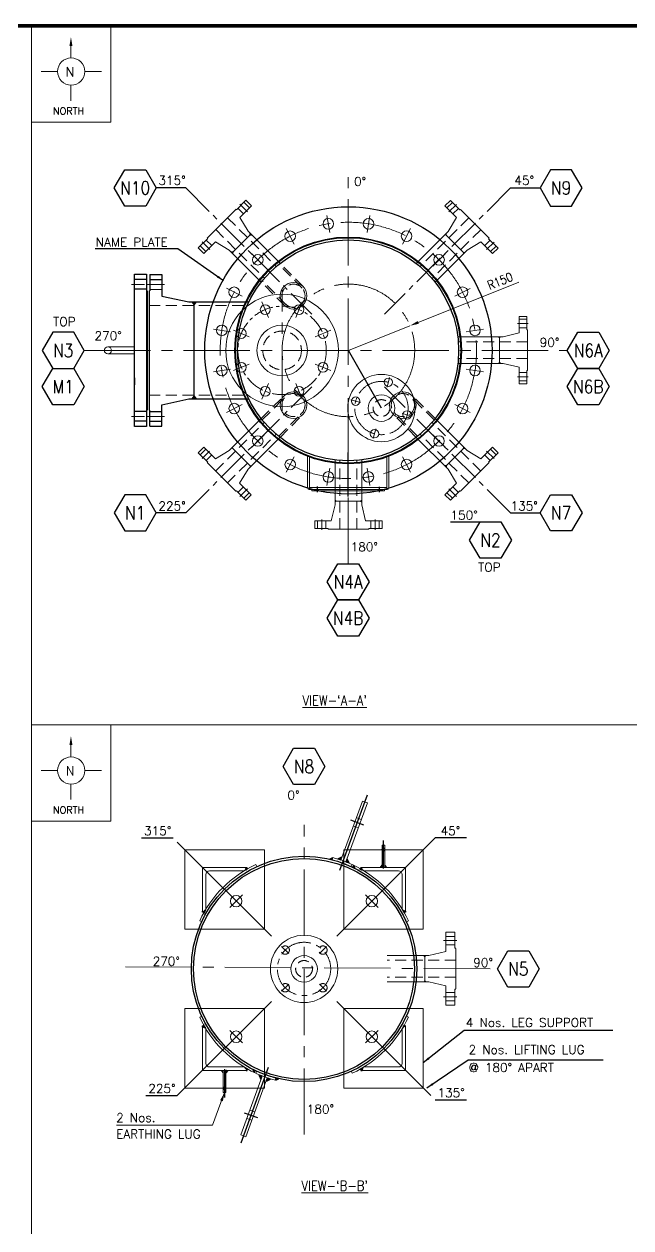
# Model space of a CAD drawing. Header units: inches. Extents: x -31906 to -25178, y -20157 to -15405.
# Drawn here: x -29815 to -28442, y -18245 to -15521 of the extents above; entities that cross this region are included whole.
import ezdxf
from ezdxf.enums import TextEntityAlignment as Align

# ---------------------------------------------------------------- set-up
doc = ezdxf.new("R2010")
doc.units = ezdxf.units.IN
doc.header["$LTSCALE"] = 200
doc.header["$MEASUREMENT"] = 0
for name, pattern in [('CENTER', [2, 1.25, -0.25, 0.25, -0.25]), ('CENTER2', [1.125, 0.75, -0.125, 0.125, -0.125]), ('DASHED2', [0.375, 0.25, -0.125]), ('G-HIDDEN', [3, 2, -1]), ('HIDDEN', [0.375, 0.25, -0.125])]:
    doc.linetypes.add(name, pattern=pattern)
for name, color, linetype, lineweight in [('1 (CEN)', 1, 'CENTER2', 9), ('2 (DASH.)', 4, 'DASHED2', 13), ('AM_5', 3, 'Continuous', 15), ('B-OBJ', 7, 'Continuous', 13), ('Center line', 2, 'CENTER2', 9), ('DRAWING', 7, 'Continuous', 25), ('EQUIPMENT', 4, 'Continuous', 13), ('Hidden Line', 3, 'HIDDEN', 9), ('OBJECT', 7, 'Continuous', 18)]:
    doc.layers.add(name, color=color, linetype=linetype, lineweight=lineweight)
for name, color, linetype in [('BORDER1', 3, 'Continuous'), ('BORDER2', 7, 'Continuous'), ('CEN', 3, 'CENTER'), ('CENTER', 1, 'CENTER'), ('CENTRE', 1, 'CENTER2'), ('DIMENSION', 8, 'Continuous'), ('EQPT', 6, 'Continuous'), ('hatch', 120, 'Continuous'), ('text', 3, 'Continuous'), ('WELD', 5, 'Continuous')]:
    doc.layers.add(name, color=color, linetype=linetype)
doc.styles.add('ROMANC', font='ROMANC', dxfattribs={"height": 5})
doc.styles.add('ROMAND', font='romand.shx', dxfattribs={"width": 0.8})
doc.styles.add('ROMANS', font='romans.shx', dxfattribs={"width": 0.85})
doc.styles.add('ROMANT', font='romant.shx')
doc.styles.add('RS', font='ROMANS.shx', dxfattribs={"width": 0.8})
doc.styles.get("Standard").update_dxf_attribs({"font": 'romans.shx'})
doc.dimstyles.new('A&A', dxfattribs={"dimscale": 8, "dimtxt": 2, "dimasz": 2, "dimexe": 0.7, "dimexo": 0.7, "dimgap": 0.7, "dimtad": 1, "dimzin": 12, "dimdsep": 46, "dimtxsty": 'ROMANS', "dimcen": 0.7, "dimclrd": 8, "dimclre": 8, "dimclrt": 3, "dimazin": 3, "dimtfac": 1, "dimtmove": 0, "dimatfit": 3, "dimfxl": 0.7, "dimarcsym": 0})
doc.dimstyles.new('VEP-8', dxfattribs={"dimscale": 8, "dimtxt": 2.5, "dimasz": 2.5, "dimexe": 1, "dimexo": 1, "dimgap": 1, "dimtad": 1, "dimdec": 1, "dimlfac": -1, "dimzin": 9, "dimdsep": 46, "dimtxsty": 'ROMANS', "dimcen": 0, "dimclrd": 256, "dimclre": 256, "dimclrt": 3, "dimadec": 0, "dimazin": 2, "dimtfac": 1, "dimtdec": 1, "dimtmove": 0, "dimatfit": 3, "dimfxl": 1, "dimlwd": -1, "dimlwe": -1, "dimarcsym": 1})
doc.dimstyles.new('VEP-8$4', dxfattribs={"dimscale": 8, "dimtxt": 2.5, "dimasz": 2.5, "dimexe": 1, "dimexo": 1, "dimgap": 1, "dimtad": 1, "dimdec": 1, "dimlfac": -1, "dimzin": 9, "dimdsep": 46, "dimtxsty": 'ROMANS', "dimcen": 0, "dimclrd": 256, "dimclre": 256, "dimclrt": 3, "dimadec": 0, "dimazin": 2, "dimtfac": 1, "dimtdec": 1, "dimtmove": 0, "dimatfit": 3, "dimfxl": 1, "dimlwd": -1, "dimlwe": -1, "dimarcsym": 1})
pattern_1 = [(135, (1175.76155, 39893.45445), (-0.441941738, -0.441941738), []), (225, (1175.76155, 39893.45445), (0.441941738, -0.441941738), [])]
pattern_2 = [(90, (-18832.38623, -58544.2022), (-0.16835599886, 7e-16), []), (180, (-18832.38623, -58544.2022), (-8e-16, -0.16835599886), [])]
pattern_3 = [(45, (-10517.98164, 10003.9628), (-0.441941738, 0.441941738), []), (135, (-10517.98164, 10003.9628), (-0.441941738, -0.441941738), [])]

# ---------------------------------------------------------------- blocks, each defined once
blk = doc.blocks.new('0')
at = {"layer": 'BORDER1', "color": 154, "true_color": 0x1859a9, "const_width": 1}
blk.add_lwpolyline([(0, 564), (796, 564), (796, 0), (0, 0)], close=True, dxfattribs=at)
at = {"layer": 'BORDER2', "flags": 8}
for tag, height, style, p in [('REV-A', 2.7, 'ROMANS', (662.76, 118.68)), ('RE-A', 7, 'ROMANT', (745.34, 6.15))]:
    blk.add_attdef(tag, text='', height=height, dxfattribs=dict(at, style=style)).set_placement(p, align=Align.CENTER)
at = {"layer": 'BORDER2', "style": 'ROMANS', "width": 4.59626}
blk.add_attdef('DATE-A', text='', height=2.7, dxfattribs=at).set_placement((668.47, 118.68), (681.47, 118.68), align=Align.FIT)
at = {"layer": 'BORDER2'}
for tag, height, style, p in [('DRN-A', 2.7, 'ROMANS', (689.55, 118.68)), ('CHD-A', 2.7, 'ROMANS', (701.61, 118.68)), ('APD-A', 2.7, 'ROMANS', (713.32, 118.68)), ('CONS_CONT_VEND', 3.5, 'ROMANC', (726, 61.94))]:
    blk.add_attdef(tag, text='', height=height, dxfattribs=dict(at, style=style)).set_placement(p, align=Align.CENTER)
at = {"layer": 'BORDER2', "style": 'ROMANS', "width": 0.8}
for tag, p, height in [('1:X', (670.77, 103.49), 3), ('LOC', (709.61, 103.49), 3), ('PROJ_NO', (774.84, 103.49), 3), ('CONS_DRG_NO', (681.74, 53.26), 2.5)]:
    blk.add_attdef(tag, p, '', height=height, dxfattribs=at)
at = {"layer": 'BORDER2', "lineweight": 30, "width": 0.8, "flags": 104}
blk.add_attdef('COMMENTS-A', text='', height=2.2, dxfattribs=at).set_placement((720.55, 120.5), align=Align.MIDDLE_LEFT)
at = {"layer": 'BORDER2', "style": 'ROMANS', "width": 0.8}
for tag, p in [('PROJECT_TITLE_1', (726, 45.91)), ('PROJECT_TITLE_2', (726, 40.58))]:
    blk.add_attdef(tag, text='', height=3.5, dxfattribs=at).set_placement(p, align=Align.MIDDLE)
at = {"layer": 'BORDER2', "style": 'ROMANT', "width": 0.8}
for tag, p in [('DRG_TITLE_1', (726, 29.73)), ('DRG_TITLE_2', (726, 23.03)), ('DRG_TITLE_3', (726, 16.33))]:
    blk.add_attdef(tag, text='', height=4, dxfattribs=at).set_placement(p, align=Align.CENTER)
at = {"layer": 'BORDER2', "style": 'ROMANT'}
for tag, p in [('AR', (668.95, 6.15)), ('PA', (683.03, 6.15)), ('DC', (697.09, 6.15)), ('TS', (775.94, 6.15))]:
    blk.add_attdef(tag, p, '', height=7, dxfattribs=at)
for tag, p in [('SRNO', (736.79, 6.15)), ('SH', (771.83, 6.2))]:
    blk.add_attdef(tag, text='', height=7, dxfattribs=at).set_placement(p, align=Align.RIGHT)
at = {"layer": 'BORDER2', "style": 'ROMANS', "flags": 2}
blk.add_attdef('TB_VERSION', text='', height=2, dxfattribs=at).set_placement((1, -1), align=Align.TOP_LEFT)
blk = doc.blocks.new('*U83')
at = {"layer": 'WELD'}
h = blk.add_hatch(dxfattribs=at)
h.set_pattern_fill('ANSI37', color=256, scale=5, angle=90)
h.set_pattern_definition(pattern_1)
edge = h.paths.add_edge_path()
edge.add_arc((-114, -158.4), 168.8, 72.909, 75.1335)
edge.add_line((-70.7, 4.8), (-70.7, 0.7))
edge.add_arc((-65.1, -5), 8, 85.3777, 135, ccw=False)
h = blk.add_hatch(dxfattribs=at)
h.set_pattern_fill('ANSI37', color=256, scale=5, angle=90)
h.set_pattern_definition(pattern_1)
edge = h.paths.add_edge_path()
edge.add_line((70.7, 4.8), (70.7, 0.7))
edge.add_arc((65.1, -5), 8, 45, 94.6223)
edge.add_arc((114, -158.4), 168.8, 104.8665, 107.091, ccw=False)
for p, q in [((-70.7, 0.7), (-70.7, 4.9)), ((-70.7, 0.7), (0, -70)), ((-70.7, 0.7), (-70.7, 0.7)), ((-59.4, 0.7), (-5.7, -53.1)), ((0, -70), (70.7, 0.7)), ((5.7, -53.1), (59.4, 0.7)), ((70.7, 0.7), (70.7, 4.9)), ((70.7, 0.7), (70.7, 0.7))]:
    blk.add_line(p, q)
blk.add_lwpolyline([(0, -126.6), (-127.3, 0.7), (0, 128), (127.3, 0.7)], close=True)
blk.add_circle((0, 38), 13)
for centre, start, end in [((-65.1, -5), 45, 135), ((65.1, -5), 45, 135), ((0, -47.4), 225, 315)]:
    blk.add_arc(centre, 8, start, end)
at = {"layer": 'B-OBJ', "color": 2}
for p, q in [((-90, 11.1), (-88.3, 15.8)), ((90, 11.1), (88.3, 15.8))]:
    blk.add_line(p, q, dxfattribs=at)
blk.add_arc((0, 255), 260, 249.7478, 290.2522, dxfattribs=at)
at = {"layer": 'CENTRE', "linetype": 'CENTER', "ltscale": 2}
for p, q in [((0, -150.5), (0, 150.5)), ((-20, 38), (20, 38))]:
    blk.add_line(p, q, dxfattribs=at)
blk = doc.blocks.new('*U82')
at = {"layer": 'B-OBJ', "color": 0, "linetype": 'ByBlock', "lineweight": -2}
for p, rotation in [((-31956.4, 11435.9), 180), ((-32211.4, 11180.9), 270.0000000000001), ((-31701.4, 11180.9), 90)]:
    blk.add_blockref('*U83', p, dxfattribs=dict(at, rotation=rotation))
at = {"layer": 'B-OBJ', "color": 0, "linetype": 'ByBlock', "lineweight": -2, "transparency": 16777216}
for p, rotation in [((-31956.4, 11435.9), 180), ((-32211.4, 11180.9), 270.0000000000001), ((-31701.4, 11180.9), 90)]:
    blk.add_blockref('*U83', p, dxfattribs=dict(at, rotation=rotation))
at = {"layer": 'B-OBJ', "color": 0, "linetype": 'ByBlock', "lineweight": -2}
blk.add_blockref('*U83', (-31956.4, 10925.9), dxfattribs=at)
blk = doc.blocks.new('A$C0EA12BA0')
at = {"layer": 'hatch'}
h = blk.add_hatch(dxfattribs=at)
h.set_pattern_fill('ANSI37', color=256, scale=1.346848, angle=45, style=0)
h.set_pattern_definition(pattern_2)
h.paths.add_polyline_path([(1.5, 5.8), (-2.1, 2.1), (-5, 5)])
h = blk.add_hatch(dxfattribs=at)
h.set_pattern_fill('ANSI37', color=256, scale=1.346848, angle=45, style=0)
h.set_pattern_definition(pattern_2)
h.paths.add_polyline_path([(5.8, 1.5), (2.1, -2.1), (5, -5)])
for p, q in [((-2.1, 2.1), (33.2, 37.5)), ((2.1, -2.1), (37.5, 33.2)), ((24.3, 32.3), (32.2, 24.3)), ((33.2, 37.5), (37.5, 33.2))]:
    blk.add_line(p, q)
at = {"layer": 'CENTRE', "ltscale": 500}
blk.add_line((-2, -2), (43.2, 43.2), dxfattribs=at)
at = {"layer": 'EQPT'}
for p, q in [((-5, 5), (1.5, 5.8)), ((5, -5), (5.8, 1.5))]:
    blk.add_line(p, q, dxfattribs=at)
at = {"layer": 'text'}
for p, q in [((28.6, 24.4), (24.4, 28.6)), ((32.2, 27.9), (27.9, 32.2))]:
    blk.add_line(p, q, dxfattribs=at)
blk = doc.blocks.new('*U85')
at = {"layer": 'OBJECT', "rotation": 224.9999999998855}
blk.add_blockref('A$C0EA12BA0', (0, 27), dxfattribs=at)
blk = doc.blocks.new('*U84')
at = {"layer": 'B-OBJ', "color": 0, "linetype": 'ByBlock', "lineweight": -2, "rotation": 180}
blk.add_blockref('*U85', (-30396.1, 11437.7), dxfattribs=at)
at = {"layer": 'B-OBJ', "color": 0, "linetype": 'ByBlock', "lineweight": -2, "transparency": 16777216, "rotation": 180}
blk.add_blockref('*U85', (-30396.1, 11437.7), dxfattribs=at)
at = {"layer": 'B-OBJ', "color": 0, "linetype": 'ByBlock', "lineweight": -2}
blk.add_blockref('*U85', (-30755.8, 10924.1), dxfattribs=at)
blk = doc.blocks.new('A$Ce8df9f22')
at = {"layer": 'hatch'}
h = blk.add_hatch(dxfattribs=at)
h.set_pattern_fill('ANSI37', color=256, scale=5)
h.set_pattern_definition([(45, (-6441.63736, 18052.3642), (-0.441941738, 0.441941738), []), (135, (-6441.63736, 18052.3642), (-0.441941738, -0.441941738), [])])
h.paths.add_polyline_path([(-1.4, 9.9), (-7.1, 15.5), (4.5, 15.5, 0.003345)])
h.paths.add_polyline_path([(-15.5, -4.5), (-15.5, 7.1), (-9.9, 1.4, 0.003345)])
h = blk.add_hatch(dxfattribs=at)
h.set_pattern_fill('ANSI37', color=256, scale=5)
h.set_pattern_definition(pattern_3)
edge = h.paths.add_edge_path()
edge.add_arc((178.2, -178.2), 255, 127.9786, 129.3538)
edge.add_line((16.5, 19), (13.1, 22.7))
edge.add_line((13.1, 22.7), (21.3, 22.8))
h = blk.add_hatch(dxfattribs=at)
h.set_pattern_fill('ANSI37', color=256, scale=5)
h.set_pattern_definition(pattern_3)
edge = h.paths.add_edge_path()
edge.add_arc((178.2, -178.2), 255, 140.6462, 142.0214)
edge.add_line((-22.8, -21.3), (-22.7, -13.1))
edge.add_line((-22.7, -13.1), (-19, -16.5))
for p, q in [((-101.8, 110.3), (-110.3, 101.8)), ((-1.4, 9.9), (-101.8, 110.3)), ((-9.9, 1.4), (-110.3, 101.8)), ((-73.5, 82), (-82, 73.5)), ((-59.4, 67.9), (-67.9, 59.4)), ((-15.5, 7.1), (-15.5, -4.5)), ((-7.1, 15.5), (4.5, 15.5)), ((13.1, 22.7), (21.3, 22.8)), ((16.5, 19), (13.1, 22.7)), ((-22.7, -13.1), (-22.8, -21.3)), ((-19, -16.5), (-22.7, -13.1))]:
    blk.add_line(p, q)
for radius, start, end in [(260, 129.4171, 140.5829), (255, 129.3538, 140.6462)]:
    blk.add_arc((178.2, -178.2), radius, start, end)
at = {"layer": 'CENTER', "ltscale": 5}
for p, q in [((10.2, -10.2), (-118.2, 118.2)), ((-59.5, 81.9), (-81.9, 59.5))]:
    blk.add_line(p, q, dxfattribs=at)
blk = doc.blocks.new('*U87')
blk.add_blockref('A$Ce8df9f22', (48.4, -48.4))
blk = doc.blocks.new('*U86')
at = {"layer": 'B-OBJ', "color": 0, "linetype": 'ByBlock', "lineweight": -2}
blk.add_blockref('*U87', (-30802.6, 11407.5), dxfattribs=at)
at = {"layer": 'B-OBJ', "color": 0, "linetype": 'ByBlock', "lineweight": -2, "rotation": 180}
blk.add_blockref('*U87', (-30349.3, 10954.2), dxfattribs=at)
at = {"layer": 'B-OBJ', "color": 0, "linetype": 'ByBlock', "lineweight": -2, "transparency": 16777216, "rotation": 180}
blk.add_blockref('*U87', (-30349.3, 10954.2), dxfattribs=at)
blk = doc.blocks.new('A$Cbe1b29c7')
at = {"color": 4, "linetype": 'Continuous', "lineweight": 15}
for p, q in [((-67.3, 84), (-92.3, 15.3)), ((-62.4, 86.6), (103.1, 26.3)), ((-63.7, 80.8), (-87.5, 15.4)), ((-61.9, 81.6), (99.9, 22.7)), ((100.7, 20.9), (76.9, -44.5)), ((105.6, 21.1), (80.6, -47.6))]:
    blk.add_line(p, q, dxfattribs=at)
for centre, radius, start, end in [((-63.5, 82.6), 4.08, 70, 160), ((-62.4, 80.3), 1.36, 70, 160), ((99.4, 21.4), 1.36, 340, 70), ((101.7, 22.5), 4.08, 340, 70)]:
    blk.add_arc(centre, radius, start, end, dxfattribs=at)
at = {"layer": 'CEN'}
for p, q in [((-47.9, 74.2), (-43.6, 86.1)), ((84.3, 25.7), (88.7, 37.9))]:
    blk.add_line(p, q, dxfattribs=at)
at = {"layer": 'CENTRE', "linetype": 'CENTER', "ltscale": 8}
blk.add_line((25.8, 70.8), (-8.3, -22.7), dxfattribs=at)
at = {"layer": 'OBJECT', "color": 3, "linetype": 'G-HIDDEN'}
for p, q in [((-57, 84.6), (-55.9, 87.5)), ((-55.9, 87.5), (99, 31.1)), ((-48.5, 81.5), (-48, 82.9)), ((-48, 82.9), (-48.4, 84.7)), ((-48, 82.9), (-42.2, 80.8)), ((-42.2, 80.8), (-40.7, 81.9)), ((-42.7, 79.4), (-42.2, 80.8)), ((83.8, 33.4), (84.3, 34.8)), ((84.3, 34.8), (83.9, 36.6)), ((84.3, 34.8), (90.1, 32.7)), ((89.5, 31.3), (90.1, 32.7)), ((90.1, 32.7), (91.5, 33.8)), ((99, 31.1), (98, 28.2))]:
    blk.add_line(p, q, dxfattribs=at)
blk = doc.blocks.new('*D125')
at = {"layer": 'AM_5', "color": 8, "transparency": 16777216}
for p, q in [((-28923.2, -16195.8), (-28695.8, -16104.6)), ((-29081, -16259), (-28941.8, -16203.2))]:
    blk.add_line(p, q, dxfattribs=at)
blk.add_solid([(-28924.5, -16192.7), (-28922, -16198.9), (-28941.8, -16203.2)], dxfattribs=at)
at = {"layer": 'Defpoints', "color": 0, "transparency": 16777216}
for p in [(-28941.8, -16203.2), (-29081, -16259)]:
    blk.add_point(p, dxfattribs=at)
at = {"layer": 'AM_5', "color": 3, "transparency": 16777216, "insert": (-28737.8, -16102), "char_height": 20, "attachment_point": 5, "rotation": 21.8499, "style": 'ROMANS'}
blk.add_mtext('R150', dxfattribs=at)
blk = doc.blocks.new('*U89')
blk.add_circle((0, 0.3), 12)
at = {"layer": 'B-OBJ', "color": 2}
blk.add_line((0, 19.7), (0, -19.7), dxfattribs=at)
blk = doc.blocks.new('*U88')
at = {"layer": 'B-OBJ', "color": 0, "linetype": 'ByBlock', "lineweight": -2}
blk.add_blockref('*U89', (-30576, 11595.2), dxfattribs=at)
for p, rotation in [((-30665.5, 11581), 18), ((-30486.4, 11581), 342), ((-30746.2, 11539.9), 36), ((-30405.7, 11539.9), 324), ((-30810.3, 11475.8), 54), ((-30341.6, 11475.8), 306), ((-30851.4, 11395), 72), ((-30300.5, 11395), 288), ((-30865.6, 11305.5), 90), ((-30286.3, 11305.5), 270), ((-30851.4, 11216), 108), ((-30300.5, 11216), 252), ((-30810.3, 11135.3), 126), ((-30341.6, 11135.3), 234), ((-30746.2, 11071.2), 144), ((-30405.7, 11071.2), 216), ((-30665.5, 11030.1), 162), ((-30576, 11015.9), 180), ((-30486.4, 11030.1), 198)]:
    blk.add_blockref('*U89', p, dxfattribs=dict(at, rotation=rotation))
at = {"layer": 'B-OBJ', "color": 0, "linetype": 'ByBlock', "lineweight": -2, "transparency": 16777216}
for p, rotation in [((-30665.5, 11581), 18), ((-30486.4, 11581), 342), ((-30746.2, 11539.9), 36), ((-30405.7, 11539.9), 324), ((-30810.3, 11475.8), 54), ((-30341.6, 11475.8), 306), ((-30851.4, 11395), 72), ((-30300.5, 11395), 288), ((-30865.6, 11305.5), 90), ((-30286.3, 11305.5), 270), ((-30851.4, 11216), 108), ((-30300.5, 11216), 252), ((-30810.3, 11135.3), 126), ((-30341.6, 11135.3), 234), ((-30746.2, 11071.2), 144), ((-30405.7, 11071.2), 216), ((-30665.5, 11030.1), 162), ((-30576, 11015.9), 180), ((-30486.4, 11030.1), 198)]:
    blk.add_blockref('*U89', p, dxfattribs=dict(at, rotation=rotation))
blk = doc.blocks.new('*U91')
at = {"layer": 'Center line', "ltscale": 0.6}
blk.add_line((-7.3, 17.6), (7.3, -17.6), dxfattribs=at)
at = {"layer": 'EQUIPMENT'}
blk.add_circle((0, 0), 11.1, dxfattribs=at)
blk = doc.blocks.new('*U90')
at = {"layer": 'EQUIPMENT', "color": 0, "linetype": 'ByBlock', "lineweight": -2}
blk.add_blockref('*U91', (44581.2, 14552.3), dxfattribs=at)
for p, rotation in [((44657.7, 14552.3), 315), ((44527, 14498.2), 44.99999999999999), ((44711.8, 14498.2), 270), ((44711.8, 14421.7), 225), ((44527, 14421.7), 89.99999999999999), ((44581.2, 14367.5), 135), ((44657.7, 14367.5), 180)]:
    blk.add_blockref('*U91', p, dxfattribs=dict(at, rotation=rotation))
at = {"layer": 'EQUIPMENT', "color": 0, "linetype": 'ByBlock', "lineweight": -2, "transparency": 16777216}
for p, rotation in [((44657.7, 14552.3), 315), ((44527, 14498.2), 44.99999999999999), ((44711.8, 14498.2), 270), ((44711.8, 14421.7), 225), ((44527, 14421.7), 89.99999999999999), ((44581.2, 14367.5), 135), ((44657.7, 14367.5), 180)]:
    blk.add_blockref('*U91', p, dxfattribs=dict(at, rotation=rotation))

msp = doc.modelspace()

# ---------------------------------------------------------------- hatches: boundary and pattern name
h = msp.add_hatch(color=5)
h.set_gradient(color1=(0, 0, 255), one_color=1, tint=1, name='INVCYLINDER')
h.paths.add_polyline_path([(-29300.34, -15997.16), (-29302.94, -15994.55), (-29303.34, -15997.55)])
h = msp.add_hatch(color=5)
h.set_gradient(color1=(0, 0, 255), one_color=1, tint=1, name='INVCYLINDER')
h.paths.add_polyline_path([(-28862.73, -15997.57), (-28859.73, -15997.97), (-28860.12, -15994.97)])
h = msp.add_hatch(color=5)
h.set_gradient(color1=(0, 0, 255), one_color=1, tint=1, name='INVCYLINDER')
h.paths.add_polyline_path([(-29342.91, -16039.73), (-29342.51, -16036.73), (-29345.51, -16037.12)])
h = msp.add_hatch(color=5)
h.set_gradient(color1=(0, 0, 255), one_color=1, tint=1, name='INVCYLINDER')
h.paths.add_polyline_path([(-28820.16, -16040.14), (-28817.56, -16037.54), (-28820.55, -16037.14)])
h = msp.add_hatch(color=5)
h.set_gradient(color1=(0, 0, 255), one_color=1, tint=1, name='INVCYLINDER')
h.paths.add_polyline_path([(-28741.38, -16228.35), (-28739.53, -16230.75), (-28737.69, -16228.35)])
h = msp.add_hatch(color=5)
h.set_gradient(color1=(0, 0, 255), one_color=1, tint=1, name='INVCYLINDER')
h.paths.add_polyline_path([(-28741.38, -16288.55), (-28737.69, -16288.55), (-28739.53, -16286.15)])
h = msp.add_hatch(color=5)
h.set_gradient(color1=(0, 0, 255), one_color=1, tint=1, name='INVCYLINDER')
h.paths.add_polyline_path([(-29343.08, -16477.92), (-29345.68, -16480.53), (-29342.68, -16480.92)])
h = msp.add_hatch(color=5)
h.set_gradient(color1=(0, 0, 255), one_color=1, tint=1, name='INVCYLINDER')
h.paths.add_polyline_path([(-28820.16, -16477.92), (-28817.56, -16480.53), (-28820.55, -16480.92)])
h = msp.add_hatch(color=5)
h.set_gradient(color1=(0, 0, 255), one_color=1, tint=1, name='INVCYLINDER')
h.paths.add_polyline_path([(-29300.51, -16520.49), (-29303.51, -16520.09), (-29303.11, -16523.09)])
h = msp.add_hatch(color=5)
h.set_gradient(color1=(0, 0, 255), one_color=1, tint=1, name='INVCYLINDER')
h.paths.add_polyline_path([(-28862.73, -16520.49), (-28859.73, -16520.09), (-28860.12, -16523.09)])
h = msp.add_hatch(color=5)
h.set_gradient(color1=(0, 0, 255), one_color=1, tint=1, name='INVCYLINDER')
h.paths.add_polyline_path([(-29111.13, -16598.1), (-29108.73, -16599.95), (-29111.13, -16601.79)])
h = msp.add_hatch(color=5)
h.set_gradient(color1=(0, 0, 255), one_color=1, tint=1, name='INVCYLINDER')
h.paths.add_polyline_path([(-29050.93, -16598.1), (-29050.93, -16601.79), (-29053.33, -16599.95)])
h = msp.add_hatch(color=5)
h.set_gradient(color1=(0, 0, 255), one_color=1, tint=1, name='INVCYLINDER')
h.paths.add_polyline_path([(-28909.87, -17627.91), (-28906.18, -17627.91), (-28908.02, -17630.31)])
h = msp.add_hatch(color=5)
h.set_gradient(color1=(0, 0, 255), one_color=1, tint=1, name='INVCYLINDER')
h.paths.add_polyline_path([(-28909.84, -17688.1), (-28908, -17685.7), (-28906.16, -17688.1)])
at = {"layer": 'EQUIPMENT'}
h = msp.add_hatch(color=5, dxfattribs=at)
h.set_gradient(color1=(0, 0, 255), one_color=1, tint=1, name='INVCYLINDER')
h.paths.add_polyline_path([(-29430.02, -16156.18), (-29424.84, -16149.43), (-29435.2, -16149.43)])
h = msp.add_hatch(color=5, dxfattribs=at)
h.set_gradient(color1=(0, 0, 255), one_color=1, tint=1, name='INVCYLINDER')
h.paths.add_polyline_path([(-29424.84, -16368.63), (-29430.02, -16361.88), (-29435.2, -16368.63)])

# ---------------------------------------------------------------- linework, layer by layer
for p, q in [((-29303.34, -15997.55), (-29302.94, -15994.55)), ((-29303.34, -15997.55), (-29300.34, -15997.16)), ((-28859.73, -15997.97), (-28862.73, -15997.57)), ((-28859.73, -15997.97), (-28860.12, -15994.97)), ((-29342.51, -16036.73), (-29345.51, -16037.12)), ((-29342.51, -16036.73), (-29342.91, -16039.73)), ((-28820.55, -16037.14), (-28817.56, -16037.54)), ((-28820.55, -16037.14), (-28820.16, -16040.14)), ((-29565.12, -16431.53), (-29565.12, -16086.53)), ((-29565.12, -16086.53), (-29538.12, -16086.53)), ((-29538.12, -16086.53), (-29538.12, -16431.53)), ((-29530.12, -16087.58), (-29503.22, -16087.58)), ((-29530.12, -16087.58), (-29530.12, -16124.18)), ((-29503.22, -16087.58), (-29503.22, -16135.98)), ((-29538.12, -16098.78), (-29565.12, -16098.78)), ((-29538.12, -16120.78), (-29565.12, -16120.78)), ((-29536.12, -16124.03), (-29536.12, -16394.03)), ((-29531.62, -16124.18), (-29531.62, -16393.88)), ((-29531.62, -16124.18), (-29530.12, -16124.18)), ((-29530.12, -16098.68), (-29503.22, -16098.68)), ((-29503.22, -16135.98), (-29442.2, -16149.43)), ((-29442.2, -16149.43), (-29306.31, -16149.43)), ((-29430.02, -16361.88), (-29430.02, -16156.18)), ((-28739.53, -16230.75), (-28741.38, -16228.35)), ((-28739.53, -16230.75), (-28737.69, -16228.35)), ((-28739.53, -16286.15), (-28741.38, -16288.55)), ((-28739.53, -16286.15), (-28737.69, -16288.55)), ((-29503.22, -16382.08), (-29442.2, -16368.63)), ((-29442.2, -16368.63), (-29306.31, -16368.63)), ((-29538.12, -16397.28), (-29565.12, -16397.28)), ((-29536.12, -16394.03), (-29538.12, -16394.03)), ((-29531.62, -16393.88), (-29530.12, -16393.88)), ((-29530.12, -16430.48), (-29530.12, -16393.88)), ((-29530.12, -16397.08), (-29503.22, -16397.08)), ((-29503.22, -16430.48), (-29503.22, -16382.08)), ((-29538.12, -16419.28), (-29565.12, -16419.28)), ((-29530.12, -16419.38), (-29503.22, -16419.38)), ((-29538.12, -16431.53), (-29565.12, -16431.53)), ((-29530.12, -16430.48), (-29503.22, -16430.48)), ((-29342.68, -16480.92), (-29343.08, -16477.92)), ((-28820.55, -16480.92), (-28820.16, -16477.92)), ((-29342.68, -16480.92), (-29345.68, -16480.53)), ((-28820.55, -16480.92), (-28817.56, -16480.53)), ((-29303.51, -16520.09), (-29303.11, -16523.09)), ((-29303.51, -16520.09), (-29300.51, -16520.49)), ((-28859.73, -16520.09), (-28862.73, -16520.49)), ((-28859.73, -16520.09), (-28860.12, -16523.09)), ((-29108.73, -16599.95), (-29111.13, -16598.1)), ((-29108.73, -16599.95), (-29111.13, -16601.79)), ((-29053.33, -16599.95), (-29050.93, -16598.1)), ((-29053.33, -16599.95), (-29050.93, -16601.79)), ((-28908.03, -17630.3), (-28909.87, -17627.9)), ((-28908.03, -17630.3), (-28906.18, -17627.9)), ((-28908, -17685.7), (-28909.84, -17688.1)), ((-28908, -17685.7), (-28906.16, -17688.1))]:
    msp.add_line(p, q)
for points in [[(-29587.06, -15932.54), (-29610.73, -15891.53), (-29587.06, -15850.52), (-29539.7, -15850.52), (-29516.03, -15891.53), (-29539.7, -15932.54)], [(-28576.18, -15932.54), (-28552.51, -15891.53), (-28576.18, -15850.52), (-28623.53, -15850.52), (-28647.21, -15891.53), (-28623.53, -15932.54)], [(-29749.87, -16218.02), (-29773.54, -16259.03), (-29749.87, -16300.04), (-29702.52, -16300.04), (-29678.84, -16259.03), (-29702.52, -16218.02)], [(-28514.76, -16218.02), (-28491.08, -16259.03), (-28514.76, -16300.04), (-28562.11, -16300.04), (-28585.79, -16259.03), (-28562.11, -16218.02)], [(-29702.52, -16300.04), (-29678.84, -16341.05), (-29702.52, -16382.05), (-29749.87, -16382.05), (-29773.54, -16341.05), (-29749.87, -16300.04)], [(-28514.76, -16300.04), (-28491.08, -16341.05), (-28514.76, -16382.05), (-28562.11, -16382.05), (-28585.79, -16341.05), (-28562.11, -16300.04)], [(-29587.06, -16585.52), (-29610.73, -16626.53), (-29587.06, -16667.54), (-29539.7, -16667.54), (-29516.03, -16626.53), (-29539.7, -16585.52)], [(-28576.18, -16585.52), (-28552.51, -16626.53), (-28576.18, -16667.54), (-28623.53, -16667.54), (-28647.21, -16626.53), (-28623.53, -16585.52)], [(-28735.96, -16647.29), (-28712.28, -16688.3), (-28735.96, -16729.3), (-28783.31, -16729.3), (-28806.98, -16688.3), (-28783.31, -16647.29)], [(-29057.94, -16741.78), (-29034.27, -16782.78), (-29057.94, -16823.79), (-29105.29, -16823.79), (-29128.97, -16782.78), (-29105.29, -16741.78)], [(-29057.94, -16823.79), (-29034.27, -16864.8), (-29057.94, -16905.8), (-29105.29, -16905.8), (-29128.97, -16864.8), (-29105.29, -16823.79)], [(-29157.69, -17159.39), (-29134.02, -17200.4), (-29157.69, -17241.4), (-29205.04, -17241.4), (-29228.72, -17200.4), (-29205.04, -17159.39)], [(-29157.69, -17159.39), (-29134.02, -17200.4), (-29157.69, -17241.4), (-29205.04, -17241.4), (-29228.72, -17200.4), (-29205.04, -17159.39)], [(-28672.85, -17617.56), (-28649.18, -17658.57), (-28672.85, -17699.58), (-28720.21, -17699.58), (-28743.88, -17658.57), (-28720.21, -17617.56)], [(-28672.85, -17617.56), (-28649.18, -17658.57), (-28672.85, -17699.58), (-28720.21, -17699.58), (-28743.88, -17658.57), (-28720.21, -17617.56)]]:
    msp.add_lwpolyline(points, close=True)
for centre, radius in [((-29081.03, -16259.03), 325), ((-29081.62, -16259.03), 256.5), ((-29081.62, -16259.03), 255), ((-29081.62, -16259.03), 250), ((-29181.37, -17658.57), 255), ((-29181.37, -17658.57), 250)]:
    msp.add_circle(centre, radius)
at = {"layer": '1 (CEN)'}
for p, q in [((-29081.62, -16741.78), (-29081.62, -15853.59)), ((-29231.03, -16396.19), (-29231.03, -16121.87)), ((-29678.84, -16259.03), (-28585.79, -16259.03)), ((-29181.37, -18033.57), (-29181.37, -17332.4)), ((-29585.5, -17653.5), (-28743.88, -17658.57))]:
    msp.add_line(p, q, dxfattribs=at)
at = {"layer": '1 (CEN)', "ltscale": 0.5}
for p, q in [((-29449.12, -15891.53), (-29163.67, -16176.98)), ((-28714.12, -15891.53), (-28999.56, -16176.98)), ((-29449.12, -16626.53), (-29163.67, -16341.09)), ((-28714.12, -16626.53), (-28999.56, -16341.09))]:
    msp.add_line(p, q, dxfattribs=at)
at = {"layer": '1 (CEN)'}
for radius in [290, 150]:
    msp.add_circle((-29081.03, -16259.03), radius, dxfattribs=at)
at = {"layer": '1 (CEN)', "ltscale": 0.5}
for centre in [(-29006.33, -16389.44), (-29181.37, -17658.57)]:
    msp.add_circle(centre, 60.3, dxfattribs=at)
at = {"layer": '2 (DASH.)', "ltscale": 0.5}
for p, q in [((-29185.5, -16118), (-29238.3, -16064.8)), ((-29183, -16115), (-29235.69, -16061.88)), ((-29225.5, -16157.5), (-29278.22, -16104.41)), ((-29221, -16156.5), (-29275.3, -16101.8)), ((-29278.39, -16413.24), (-29225.24, -16360.17)), ((-29275.78, -16416.16), (-29222.89, -16363.35)), ((-28887.32, -16416.02), (-28940.5, -16363)), ((-28884.71, -16413.1), (-28938, -16360)), ((-29238.61, -16453.33), (-29185.5, -16400)), ((-29235.69, -16455.94), (-29182.5, -16402.5)), ((-28927.41, -16455.81), (-28980.5, -16402.5)), ((-28924.49, -16453.2), (-28977.5, -16400))]:
    msp.add_line(p, q, dxfattribs=at)
for centre in [(-29205.36, -16135.29), (-29205.36, -16382.77), (-28957.87, -16382.77)]:
    msp.add_circle(centre, 26.16, dxfattribs=at)
at = {"layer": 'CENTER', "ltscale": 5}
for p, q in [((-29449.12, -15891.53), (-29516.03, -15891.53)), ((-28714.12, -15891.53), (-28647.21, -15891.53)), ((-29449.12, -16626.53), (-29516.03, -16626.53)), ((-28714.12, -16626.53), (-28647.21, -16626.53)), ((-28850.22, -16647.29), (-28783.31, -16647.29)), ((-29548.93, -17362.21), (-29477.73, -17362.21)), ((-28813.81, -17362.21), (-28885.01, -17362.21)), ((-29539.28, -17945.29), (-29468.08, -17945.29)), ((-28885.01, -17954.93), (-28813.81, -17954.93))]:
    msp.add_line(p, q, dxfattribs=at)
at = {"layer": 'Center line', "ltscale": 0.6}
for p, q in [((-29326.37, -15928.42), (-29309.51, -15945.28)), ((-28836.7, -15928.83), (-28853.56, -15945.69)), ((-29411.65, -16013.69), (-29394.79, -16030.56)), ((-28751.42, -16014.11), (-28768.28, -16030.97)), ((-29534.15, -16109.83), (-29499.18, -16109.83)), ((-28674.36, -16198.15), (-28698.21, -16198.15)), ((-28987.77, -16320.18), (-28993.67, -16342.21)), ((-28674.36, -16318.75), (-28698.21, -16318.75)), ((-29075.58, -16370.88), (-29053.56, -16376.78)), ((-29534.15, -16408.23), (-29499.18, -16408.23)), ((-28937.07, -16408), (-28959.09, -16402.1)), ((-29024.88, -16458.7), (-29018.98, -16436.67)), ((-29411.82, -16503.95), (-29394.96, -16487.09)), ((-28751.42, -16503.95), (-28768.28, -16487.09)), ((-29326.54, -16589.23), (-29309.68, -16572.37)), ((-28836.7, -16589.23), (-28853.56, -16572.37)), ((-29141.33, -16665.12), (-29141.33, -16641.27)), ((-29020.73, -16665.12), (-29020.73, -16641.27)), ((-28835.4, -17594.5), (-28865.78, -17594.5)), ((-29232.07, -17607.87), (-29215.95, -17623.99)), ((-29130.67, -17607.87), (-29146.79, -17623.99)), ((-29232.07, -17709.27), (-29215.95, -17693.15)), ((-29130.67, -17709.27), (-29146.79, -17693.15)), ((-28835.4, -17721.5), (-28865.78, -17721.5))]:
    msp.add_line(p, q, dxfattribs=at)
at = {"layer": 'Center line', "color": 2, "ltscale": 0.2}
for p, q in [((-29497.07, -16109.78), (-29575.12, -16109.78)), ((-29497.07, -16408.28), (-29575.12, -16408.28))]:
    msp.add_line(p, q, dxfattribs=at)
at = {"layer": 'Center line', "ltscale": 0.3}
msp.add_circle((-29231.03, -16259.03), 100, dxfattribs=at)
at = {"layer": 'DIMENSION'}
for p, q in [((-29006.33, -16389.44), (-29081.03, -16259.03)), ((-28894.65, -17371.86), (-28885.01, -17362.21))]:
    msp.add_line(p, q, dxfattribs=at)
at = {"layer": 'DRAWING'}
for p, q in [((-29565.12, -16267.03), (-29565.12, -16251.03)), ((-29565.12, -16321.03), (-29565.12, -16337.03))]:
    msp.add_line(p, q, dxfattribs=at)
at = {"layer": 'EQUIPMENT'}
for p, q in [((-29312.88, -15919.42), (-29334.27, -15940.81)), ((-29300.51, -15931.79), (-29326.92, -15958.2)), ((-29317.41, -15923.94), (-29305.03, -15936.32)), ((-29300.51, -15931.79), (-29312.88, -15919.42)), ((-28862.56, -15932.21), (-28850.18, -15919.83)), ((-28862.56, -15932.21), (-28836.15, -15958.62)), ((-28845.66, -15924.36), (-28858.03, -15936.73)), ((-28850.18, -15919.83), (-28828.79, -15941.22)), ((-29400.32, -16004.73), (-29335.33, -15939.75)), ((-29335.33, -15939.75), (-29334.27, -15940.81)), ((-29330.84, -15937.38), (-29318.47, -15949.75)), ((-29307.89, -15989.6), (-29326.92, -15958.2)), ((-28855.17, -15990.02), (-28836.15, -15958.62)), ((-28832.22, -15937.79), (-28844.6, -15950.17)), ((-28827.73, -15940.16), (-28828.79, -15941.22)), ((-28827.73, -15940.16), (-28762.75, -16005.14)), ((-29307.89, -15989.6), (-29235.65, -16061.84)), ((-29420.65, -16027.18), (-29399.26, -16005.79)), ((-29408.27, -16039.56), (-29381.86, -16013.15)), ((-29402.69, -16009.22), (-29390.31, -16021.6)), ((-29400.32, -16004.73), (-29399.26, -16005.79)), ((-29350.46, -16032.17), (-29381.86, -16013.15)), ((-29303.34, -15997.55), (-29342.51, -16036.73)), ((-28855.17, -15990.02), (-28927.41, -16062.26)), ((-28820.55, -16037.14), (-28859.73, -15997.97)), ((-28812.61, -16032.59), (-28781.2, -16013.56)), ((-28754.79, -16039.97), (-28781.2, -16013.56)), ((-28760.38, -16009.63), (-28772.75, -16022.01)), ((-28762.75, -16005.14), (-28763.81, -16006.2)), ((-28742.42, -16027.59), (-28763.81, -16006.2)), ((-29408.27, -16039.56), (-29420.65, -16027.18)), ((-29416.12, -16022.66), (-29403.75, -16035.03)), ((-29350.46, -16032.17), (-29278.22, -16104.41)), ((-28812.61, -16032.59), (-28884.84, -16104.82)), ((-28746.94, -16023.07), (-28759.32, -16035.44)), ((-28754.79, -16039.97), (-28742.42, -16027.59)), ((-29536.12, -16124.03), (-29538.12, -16124.03)), ((-29430.02, -16156.18), (-29435.2, -16149.43)), ((-29430.02, -16156.18), (-29424.84, -16149.43)), ((-28695.03, -16182.25), (-28695.03, -16219.6)), ((-28695.03, -16182.25), (-28677.53, -16182.25)), ((-28677.53, -16188.65), (-28695.03, -16188.65)), ((-28677.53, -16182.25), (-28677.53, -16212.5)), ((-28730.69, -16228.35), (-28832.85, -16228.35)), ((-28739.53, -16286.15), (-28739.53, -16230.75)), ((-28730.69, -16228.35), (-28695.03, -16219.6)), ((-28677.53, -16207.65), (-28695.03, -16207.65)), ((-28676.03, -16212.5), (-28677.53, -16212.5)), ((-28676.03, -16212.5), (-28676.03, -16304.4)), ((-28730.69, -16288.55), (-28832.85, -16288.55)), ((-28730.69, -16288.55), (-28695.03, -16297.3)), ((-28695.03, -16334.65), (-28695.03, -16297.3)), ((-28677.53, -16309.25), (-28695.03, -16309.25)), ((-28677.53, -16334.65), (-28677.53, -16304.4)), ((-28676.03, -16304.4), (-28677.53, -16304.4)), ((-28677.53, -16328.25), (-28695.03, -16328.25)), ((-28695.03, -16334.65), (-28677.53, -16334.65)), ((-29430.02, -16361.88), (-29435.2, -16368.63)), ((-29430.02, -16361.88), (-29424.84, -16368.63)), ((-29350.63, -16485.48), (-29278.39, -16413.24)), ((-28812.61, -16485.48), (-28884.84, -16413.24)), ((-29408.44, -16478.09), (-29420.82, -16490.47)), ((-29408.44, -16478.09), (-29382.03, -16504.5)), ((-29308.06, -16528.04), (-29235.83, -16455.81)), ((-28855.17, -16528.04), (-28927.41, -16455.81)), ((-28754.79, -16478.09), (-28781.2, -16504.5)), ((-28754.79, -16478.09), (-28742.42, -16490.47)), ((-29420.82, -16490.47), (-29399.43, -16511.86)), ((-29416.29, -16494.99), (-29403.92, -16482.62)), ((-29402.86, -16508.43), (-29390.48, -16496.05)), ((-29350.63, -16485.48), (-29382.03, -16504.5)), ((-29342.68, -16480.92), (-29303.51, -16520.09)), ((-29111.13, -16608.79), (-29111.13, -16506.63)), ((-29050.93, -16608.79), (-29050.93, -16506.63)), ((-28820.55, -16480.92), (-28859.73, -16520.09)), ((-28812.61, -16485.48), (-28781.2, -16504.5)), ((-28760.38, -16508.43), (-28772.75, -16496.05)), ((-28742.42, -16490.47), (-28763.81, -16511.86)), ((-28746.94, -16494.99), (-28759.32, -16482.62)), ((-29400.49, -16512.92), (-29399.43, -16511.86)), ((-29335.51, -16577.9), (-29400.49, -16512.92)), ((-29308.06, -16528.04), (-29327.09, -16559.45)), ((-28855.17, -16528.04), (-28836.15, -16559.45)), ((-28827.73, -16577.9), (-28762.75, -16512.92)), ((-28762.75, -16512.92), (-28763.81, -16511.86)), ((-29300.68, -16585.86), (-29327.09, -16559.45)), ((-28862.56, -16585.86), (-28836.15, -16559.45)), ((-29335.51, -16577.9), (-29334.44, -16576.84)), ((-29313.05, -16598.23), (-29334.44, -16576.84)), ((-29331.01, -16580.27), (-29318.64, -16567.9)), ((-29317.58, -16593.7), (-29305.21, -16581.33)), ((-29300.68, -16585.86), (-29313.05, -16598.23)), ((-28862.56, -16585.86), (-28850.18, -16598.23)), ((-28845.66, -16593.7), (-28858.03, -16581.33)), ((-28850.18, -16598.23), (-28828.79, -16576.84)), ((-28832.22, -16580.27), (-28844.6, -16567.9)), ((-28827.73, -16577.9), (-28828.79, -16576.84)), ((-29111.13, -16608.79), (-29119.88, -16644.45)), ((-29053.33, -16599.95), (-29108.73, -16599.95)), ((-29050.93, -16608.79), (-29042.18, -16644.45)), ((-29157.23, -16644.45), (-29119.88, -16644.45)), ((-29157.23, -16644.45), (-29157.23, -16661.95)), ((-29157.23, -16661.95), (-29126.98, -16661.95)), ((-29150.83, -16661.95), (-29150.83, -16644.45)), ((-29131.83, -16661.95), (-29131.83, -16644.45)), ((-29126.98, -16663.45), (-29126.98, -16661.95)), ((-29126.98, -16663.45), (-29035.08, -16663.45)), ((-29004.83, -16644.45), (-29042.18, -16644.45)), ((-29004.83, -16661.95), (-29035.08, -16661.95)), ((-29035.08, -16663.45), (-29035.08, -16661.95)), ((-29030.23, -16661.95), (-29030.23, -16644.45)), ((-29011.23, -16661.95), (-29011.23, -16644.45)), ((-29004.83, -16644.45), (-29004.83, -16661.95)), ((-28860.7, -17575.5), (-28860.7, -17619.15)), ((-28860.7, -17575.5), (-28840, -17575.5)), ((-28840, -17575.5), (-28840, -17611.95)), ((-28899.16, -17627.9), (-28860.7, -17619.15)), ((-28838, -17611.95), (-28840, -17611.95)), ((-28838, -17703.95), (-28838, -17612.05)), ((-28899.16, -17627.9), (-28993, -17627.9)), ((-28908, -17688.1), (-28908, -17627.9)), ((-28908, -17627.9), (-28899.16, -17627.9)), ((-28908, -17630.3), (-28908, -17685.7)), ((-28899.16, -17688.1), (-28993, -17688.1)), ((-28908, -17688.1), (-28899.16, -17688.1)), ((-28899.16, -17688.1), (-28860.7, -17696.85)), ((-28860.7, -17740.5), (-28860.7, -17696.85)), ((-28840, -17740.5), (-28840, -17704.05)), ((-28838, -17704.05), (-28840, -17704.05)), ((-28860.7, -17740.5), (-28840, -17740.5))]:
    msp.add_line(p, q, dxfattribs=at)
for centre, radius in [((-29205.36, -16135.29), 30.1), ((-29231.03, -16259.03), 127.5), ((-29231.03, -16259.03), 57.15), ((-29006.33, -16389.44), 76.2), ((-28990.72, -16331.2), 9.5), ((-29205.36, -16382.77), 30.1), ((-29064.57, -16373.83), 9.5), ((-29006.33, -16389.44), 30.1), ((-28957.87, -16382.77), 30.1), ((-28948.08, -16405.05), 9.5), ((-29021.93, -16447.69), 9.5), ((-29181.37, -17658.57), 76.2), ((-29181.37, -17658.57), 30.1)]:
    msp.add_circle(centre, radius, dxfattribs=at)
at = {"layer": 'Hidden Line', "ltscale": 5}
for p, q in [((-28840, -17584.97), (-28860.7, -17584.97)), ((-28840, -17604.02), (-28860.7, -17604.02)), ((-28840, -17711.98), (-28860.7, -17711.98)), ((-28840, -17731.03), (-28860.7, -17731.03))]:
    msp.add_line(p, q, dxfattribs=at)
at = {"layer": 'OBJECT', "color": 252, "lineweight": 15}
for p, q in [((-29797.69, -15524.33, -3.03), (-29797.69, -20036.64, 0.88)), ((-29797.69, -17105.93, -3.03), (-28400.59, -17105.93))]:
    msp.add_line(p, q, dxfattribs=at)
at = {"layer": 'OBJECT', "lineweight": 15, "ltscale": 0.8}
for p, q in [((-29776.41, -15628.12, -2.89), (-29738.96, -15628.12, -2.89)), ((-29677.34, -15628.12, -2.89), (-29639.89, -15628.12, -2.89)), ((-29776.41, -17209.71, -2.89), (-29738.96, -17209.71, -2.89)), ((-29677.34, -17209.71, -2.89), (-29639.89, -17209.71, -2.89))]:
    msp.add_line(p, q, dxfattribs=at)
at = {"layer": 'OBJECT', "linetype": 'HIDDEN', "lineweight": 15, "ltscale": 0.5}
for p, q in [((-29354.37, -15958.78), (-29244.25, -16068.9)), ((-28808.7, -15959.2), (-28918.81, -16069.31)), ((-29381.28, -15985.7), (-29271.17, -16095.81)), ((-28781.78, -15986.11), (-28891.9, -16096.22)), ((-29531.62, -16157.68), (-29310.15, -16157.68)), ((-28676.03, -16239.42), (-28831.76, -16239.42)), ((-28676.03, -16277.48), (-28831.76, -16277.48)), ((-29531.62, -16360.38), (-29310.15, -16360.38)), ((-29381.45, -16531.95), (-29271.34, -16421.84)), ((-28781.78, -16531.95), (-28891.9, -16421.84)), ((-29354.54, -16558.87), (-29244.43, -16448.75)), ((-28808.7, -16558.87), (-28918.81, -16448.75)), ((-29100.06, -16663.45), (-29100.06, -16507.72)), ((-29062, -16663.45), (-29062, -16507.72)), ((-28838, -17638.97), (-28993, -17638.97)), ((-28838, -17677.03), (-28993, -17677.03))]:
    msp.add_line(p, q, dxfattribs=at)
at = {"layer": 'OBJECT', "linetype": 'HIDDEN', "lineweight": 15, "ltscale": 1.1}
msp.add_line((-29530.12, -16120.98), (-29503.22, -16120.98), dxfattribs=at)
at = {"layer": 'OBJECT'}
for p, q in [((-29625.12, -16251.03), (-29565.12, -16251.03)), ((-29625.12, -16267.03), (-29565.12, -16267.03))]:
    msp.add_line(p, q, dxfattribs=at)
at = {"layer": 'OBJECT', "lineweight": 15, "ltscale": 0.8, "elevation": -3.03}
for points in [[(-29797.69, -15524.33), (-29618.76, -15524.33), (-29618.76, -15742.38), (-29797.69, -15742.38)], [(-29797.69, -17105.93), (-29618.76, -17105.93), (-29618.76, -17323.97), (-29797.69, -17323.97)]]:
    msp.add_lwpolyline(points, close=True, dxfattribs=at)
at = {"layer": 'OBJECT', "lineweight": 15, "ltscale": 0.8, "elevation": -2.89}
for points in [[(-29708.76, -15570.01), (-29708.76, -15597.31)], [(-29708.76, -15658.92), (-29708.76, -15693.97)], [(-29708.76, -17151.61), (-29708.76, -17178.91)], [(-29708.76, -17240.51), (-29708.76, -17275.57)]]:
    msp.add_lwpolyline(points, dxfattribs=at)
at = {"layer": 'OBJECT', "lineweight": 15, "ltscale": 0.8}
for centre in [(-29708.15, -15628.12, -2.89), (-29708.15, -17209.71, -2.89)]:
    msp.add_circle(centre, 30.81, dxfattribs=at)
at = {"layer": 'OBJECT', "linetype": 'HIDDEN', "lineweight": 15, "ltscale": 0.5}
for centre, radius in [((-29231.03, -16259.03), 43.66), ((-29006.33, -16389.44), 19.03), ((-29224.01, -17615.93), 9.5), ((-29138.73, -17615.93), 9.5), ((-29181.37, -17658.57), 19.03), ((-29224.01, -17701.21), 9.5), ((-29138.73, -17701.21), 9.5)]:
    msp.add_circle(centre, radius, dxfattribs=at)
at = {"layer": 'OBJECT'}
msp.add_circle((-29625.12, -16259.03), 8, dxfattribs=at)
at = {"layer": 'OBJECT', "lineweight": 15, "ltscale": 0.8}
for points in [[(-29712.09, -15570.01, -2.89), (-29708.76, -15550.01, -2.89), (-29705.42, -15570.01, -2.89)], [(-29712.09, -17151.61, -2.89), (-29708.76, -17131.61, -2.89), (-29705.42, -17151.61, -2.89)]]:
    msp.add_solid(points, dxfattribs=at)

# ---------------------------------------------------------------- block references
at = {"rotation": 199.9999999999999}
msp.add_blockref('A$Cbe1b29c7', (-29081.62, -16514.03), dxfattribs=at)
at = {"layer": 'B-OBJ', "color": 2}
for name, p, rotation in [('*U88', (2887.05, -22642.24), 9), ('*U82', (1321.27, -2968.06), 45), ('*U86', (-31970.02, 14777.89), 115)]:
    msp.add_blockref(name, p, dxfattribs=dict(at, rotation=rotation))
msp.add_blockref('*U84', (1394.59, -28839.44), dxfattribs=at)
at = {"layer": 'BORDER1', "xscale": 8.00000000000013, "yscale": 8.00000000000013, "zscale": 8.00000000000013}
msp.add_blockref('0', (-31666.42, -20036.64), dxfattribs=at)
at = {"layer": 'EQUIPMENT'}
msp.add_blockref('*U90', (-73850.47, -30718.95), dxfattribs=at)

# ---------------------------------------------------------------- texts
at = {"style": 'ROMANT', "width": 0.85}
for tag, p in [('N10', (-29563.38, -15891.53)), ('N9', (-28599.86, -15891.53)), ('N3', (-29726.19, -16259.03)), ('N6A', (-28538.43, -16259.03)), ('M1', (-29726.19, -16341.05)), ('N6B', (-28538.43, -16341.05)), ('N1', (-29563.38, -16626.53)), ('N7', (-28599.86, -16626.53)), ('N2', (-28759.63, -16688.3)), ('N4A', (-29081.62, -16782.78)), ('N4B', (-29081.62, -16864.8)), ('N8', (-29181.37, -17200.4)), ('N8', (-29181.37, -17200.4)), ('N5', (-28696.53, -17658.57))]:
    msp.add_attdef(tag, text='', height=30, dxfattribs=at).set_placement(p, align=Align.MIDDLE)
at = {"layer": 'DIMENSION', "color": 3, "style": 'ROMANS'}
for s, p in [('4 Nos. LEG SUPPORT', (-28815.34, -17789.86)), ('2 Nos. LIFTING LUG', (-28809.16, -17851.08)), ('@ 180%%D APART', (-28809.16, -17891.77))]:
    msp.add_text(s, height=20, dxfattribs=at).set_placement(p)
at = {"layer": 'OBJECT', "color": 3, "lineweight": 15, "style": 'RS'}
for p in [(-29749.52, -15725.07, -3.03), (-29749.52, -17306.67, -3.03)]:
    msp.add_text('NORTH', height=16, dxfattribs=at).set_placement(p)
at = {"layer": 'text', "color": 64, "lineweight": 15, "style": 'ROMAND'}
for p in [(-29720.59, -15639.3, -3.17), (-29720.42, -17220.56, -3.17)]:
    msp.add_text('N', height=21, dxfattribs=at).set_placement(p)
at = {"layer": 'text', "style": 'ROMANS'}
for s, p in [('315%%D', (-29480.04, -15884.37)), ('0%%D', (-29054.43, -15887)), ('45%%D', (-28683.2, -15884.37)), ('TOP', (-29723.7, -16204)), ('270%%D', (-29624.65, -16235.92)), ('90%%D', (-28626.01, -16250.96)), ('225%%D', (-29480.04, -16621.17)), ('135%%D', (-28683.2, -16621.17)), ('150%%D', (-28819.3, -16641.93)), ('180%%D', (-29045.05, -16713.63)), ('TOP', (-28761.98, -16759.58)), ('0%%D', (-29205.17, -17275.5)), ('315%%D', (-29512.51, -17356.09)), ('45%%D', (-28850.22, -17356.09)), ('270%%D', (-29493.05, -17651.31)), ('90%%D', (-28776.26, -17654.22)), ('225%%D', (-29502.87, -17939.17)), ('135%%D', (-28848.6, -17948.81)), ('180%%D', (-29144.41, -17985.72))]:
    msp.add_text(s, height=20, dxfattribs=at).set_placement(p, align=Align.CENTER)
for s, p in [('NAME PLATE', (-29652.66, -16024.02)), ('2 Nos.', (-29606.49, -18005.09)), ('EARTHING LUG', (-29606.49, -18042.16))]:
    msp.add_text(s, height=20, dxfattribs=at).set_placement(p)
at = {"layer": 'text', "color": 3, "lineweight": 15, "style": 'ROMAND', "width": 0.85}
for s, p in [("%%UVIEW-`A-A'", (-29111.87, -17062.34, 68.72)), ("%%UVIEW-`B-B'", (-29111.87, -18160.34, 68.72))]:
    msp.add_text(s, height=22.6022, rotation=0.00011, dxfattribs=at).set_placement(p, align=Align.CENTER)

# ---------------------------------------------------------------- dimensions: what is measured, and where the dimension line sits
at = {"layer": 'AM_5'}
dim = msp.add_radius_dim(center=(-29081.03, -16259.03), mpoint=(-28941.81, -16203.2), dimstyle='VEP-8$4', override={"dimclrd": 8, "dimclre": 8}, dxfattribs=at)
dim.commit()
dim.dimension.update_dxf_attribs({"geometry": '*D125', "text_midpoint": (-28731.06, -16118.7), "dimtype": 164})

# ---------------------------------------------------------------- leaders
for points, override in [([(-29363.64, -16101.35), (-29467.1, -16028.95), (-29653.89, -16028.95)], {"dimscale": 8}), ([(-28911.54, -17870.49), (-28819.05, -17796.95), (-28483.16, -17796.95)], {"dimscale": 8, "dimdec": 0}), ([(-28903.5, -17927.95), (-28810.39, -17864.23), (-28504.53, -17864.23)], {"dimdec": 0})]:
    msp.add_leader(points, dimstyle='A&A', override=override)
msp.add_leader([(-29361.25, -17938.18), (-29388.29, -18012.17), (-29605.73, -18012.17)], dimstyle='VEP-8', override={"dimclrd": 8, "dimclre": 8}, dxfattribs=at)

doc.saveas('drawing.dxf')
